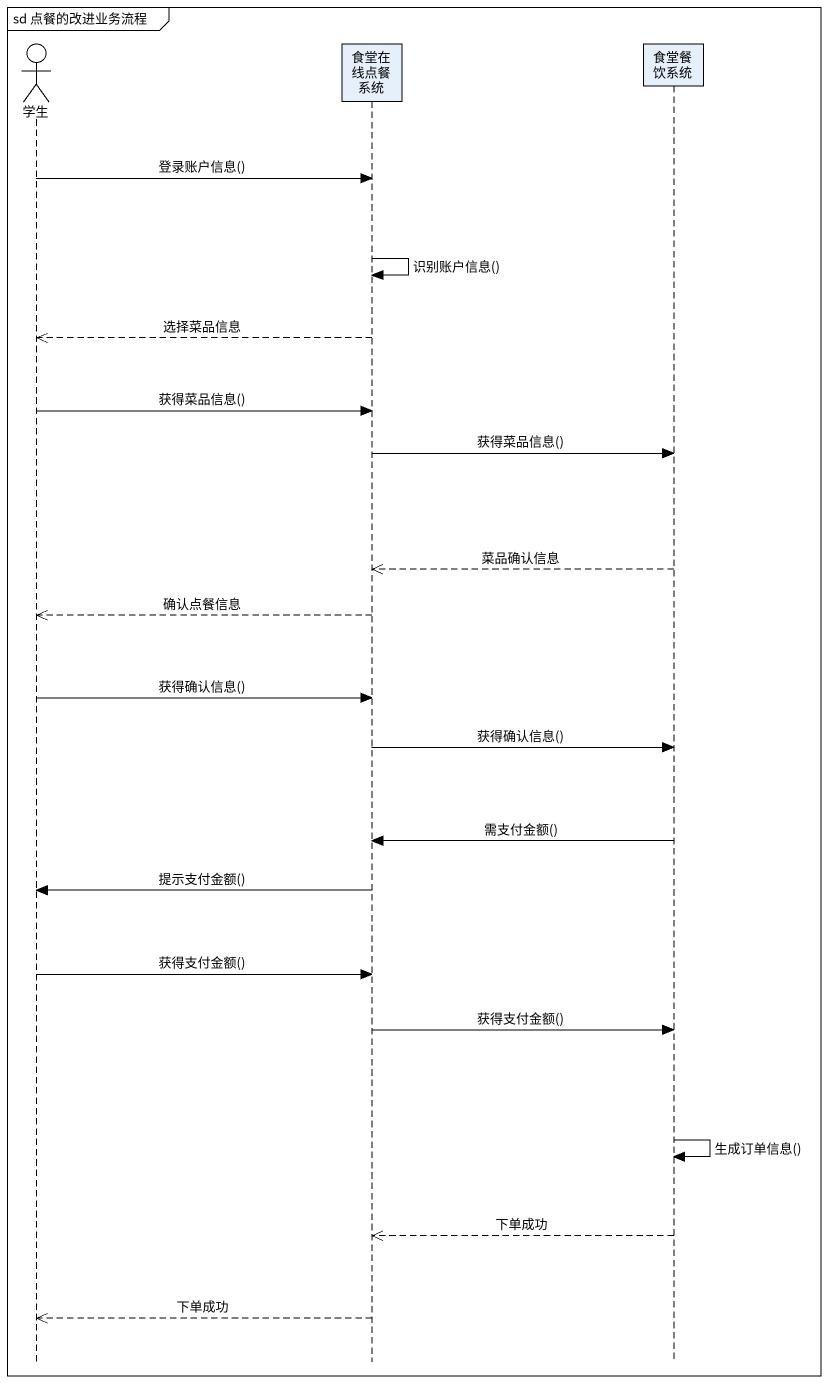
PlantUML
@startuml
mainframe sd 点餐的改进业务流程
hide footbox
actor 学生
participant 食堂在线点餐系统
participant 食堂餐饮系统

学生 -> 食堂在线点餐系统 : 登录账户信息()
食堂在线点餐系统 -> 食堂在线点餐系统 : 识别账户信息()
食堂在线点餐系统 -->> 学生 : 选择菜品信息
学生 -> 食堂在线点餐系统 : 获得菜品信息()
食堂在线点餐系统 -> 食堂餐饮系统 : 获得菜品信息()
食堂餐饮系统 -->> 食堂在线点餐系统 : 菜品确认信息
食堂在线点餐系统 -->> 学生 : 确认点餐信息
学生 -> 食堂在线点餐系统 : 获得确认信息()
食堂在线点餐系统 -> 食堂餐饮系统 : 获得确认信息()
食堂餐饮系统 -> 食堂在线点餐系统 : 需支付金额()
食堂在线点餐系统 -> 学生 : 提示支付金额()
学生 -> 食堂在线点餐系统 : 获得支付金额()
食堂在线点餐系统 -> 食堂餐饮系统 : 获得支付金额()
食堂餐饮系统 -> 食堂餐饮系统 : 生成订单信息()
食堂餐饮系统 -->> 食堂在线点餐系统 : 下单成功
食堂在线点餐系统 -->> 学生 : 下单成功
@enduml
